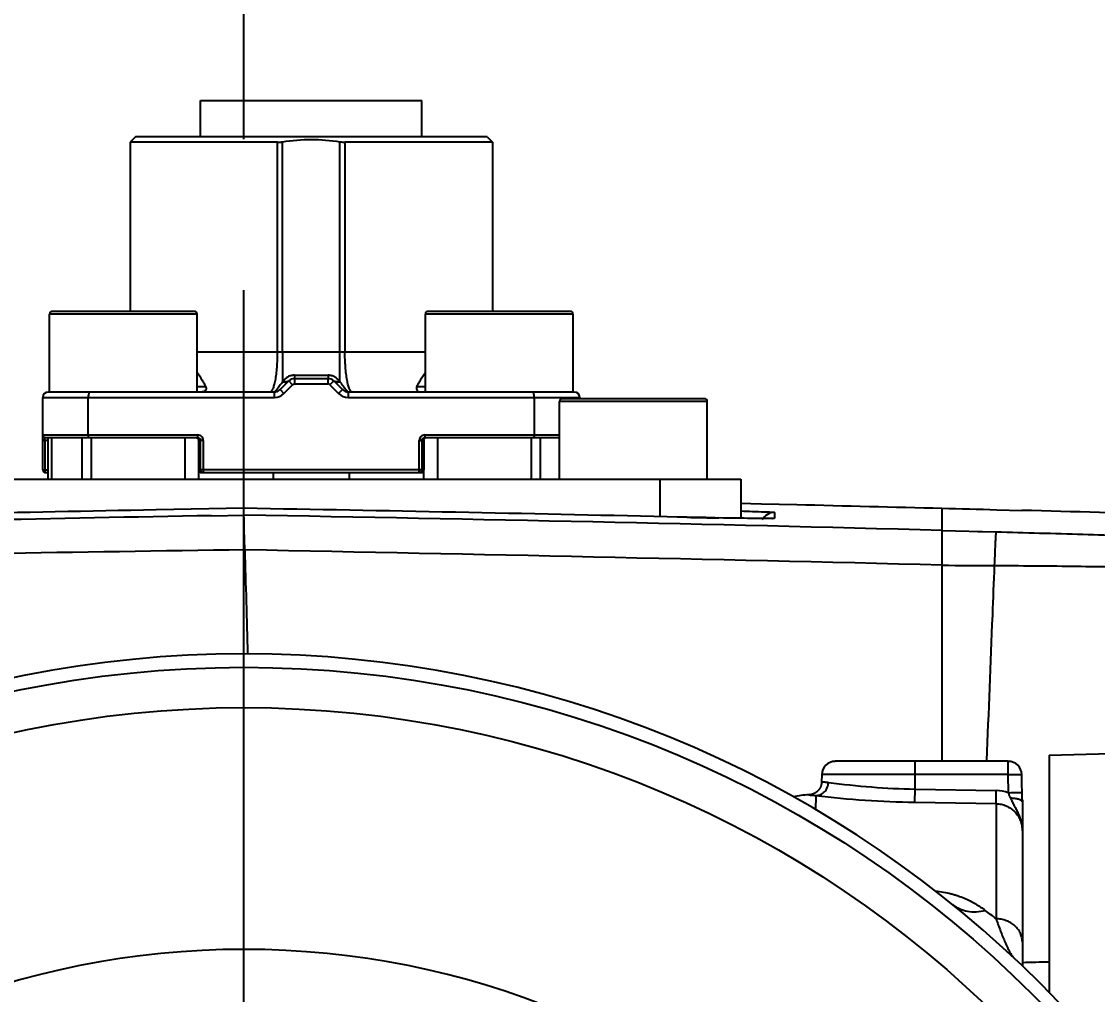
# Model space of a CAD drawing. Header units: millimetres. Extents: x 5828 to 6704, y 123 to 421.
# Drawn here: x 6480.981 to 6483.653, y 273.045 to 275.46 of the extents above; entities that cross this region are included whole.
import ezdxf

# ---------------------------------------------------------------- set-up
doc = ezdxf.new("R2010")
doc.units = ezdxf.units.MM
doc.linetypes.add('CENTER', pattern=[0.6, 0.375, -0.075, 0.075, -0.075])
for name, color, linetype in [('中心线', 7, 'Continuous'), ('外形图', 7, 'Continuous'), ('尺寸标注', 7, 'Continuous')]:
    doc.layers.add(name, color=color, linetype=linetype)
doc.styles.add('微软雅黑', font='msyh.ttc', dxfattribs={"height": 1.5})
doc.dimstyles.new('尺寸标注_1_15比例', dxfattribs={"dimtxt": 1.5, "dimasz": 1.25, "dimexe": 0.5, "dimexo": 0.4, "dimgap": 0.5, "dimtad": 1, "dimdec": 1, "dimlfac": 15, "dimdsep": 46, "dimtxsty": '微软雅黑', "dimcen": 0.09, "dimadec": 0, "dimazin": 0, "dimtp": 0.01, "dimtm": 0.01, "dimtfac": 1, "dimtdec": 1, "dimtofl": 0, "dimtmove": 0, "dimatfit": 3, "dimfxl": 1, "dimtolj": 1, "dimarcsym": 0})

# ---------------------------------------------------------------- blocks, each defined once
blk = doc.blocks.new('*D945')
at = {"layer": 'Defpoints', "color": 0}
for p in [(6488.1127, 277.9249), (6474.9537, 264.1518), (6488.1127, 263.9724)]:
    blk.add_point(p, dxfattribs=at)
at = {"layer": '尺寸标注', "color": 0, "lineweight": -2}
for p, q in [((6474.9537, 264.5518), (6474.9537, 278.4249)), ((6488.1127, 264.3724), (6488.1127, 278.4249)), ((6476.2037, 277.9249), (6486.8627, 277.9249))]:
    blk.add_line(p, q, dxfattribs=at)
at = {"layer": '尺寸标注', "color": 0}
for points in [[(6476.2037, 278.1332), (6476.2037, 277.7166), (6474.9537, 277.9249)], [(6486.8627, 277.7166), (6486.8627, 278.1332), (6488.1127, 277.9249)]]:
    blk.add_solid(points, dxfattribs=at)
at = {"layer": '尺寸标注', "color": 0, "insert": (6481.5332, 279.2039), "char_height": 1.5, "attachment_point": 5, "style": '微软雅黑'}
blk.add_mtext('\\A1;197.4', dxfattribs=at)
blk = doc.blocks.new('*D946')
at = {"layer": 'Defpoints', "color": 0}
for p in [(6488.1787, 282.8993), (6474.8878, 252.3165), (6488.1787, 252.3087)]:
    blk.add_point(p, dxfattribs=at)
at = {"layer": '尺寸标注', "color": 0, "lineweight": -2}
for p, q in [((6474.8878, 252.7165), (6474.8878, 283.3993)), ((6488.1787, 252.7087), (6488.1787, 283.3993)), ((6476.1378, 282.8993), (6486.9287, 282.8993))]:
    blk.add_line(p, q, dxfattribs=at)
at = {"layer": '尺寸标注', "color": 0}
for points in [[(6476.1378, 283.1076), (6476.1378, 282.6909), (6474.8878, 282.8993)], [(6486.9287, 282.6909), (6486.9287, 283.1076), (6488.1787, 282.8993)]]:
    blk.add_solid(points, dxfattribs=at)
at = {"layer": '尺寸标注', "color": 0, "insert": (6481.5332, 284.1783), "char_height": 1.5, "attachment_point": 5, "style": '微软雅黑'}
blk.add_mtext('\\A1;\\A1;199.3', dxfattribs=at)

msp = doc.modelspace()

# ---------------------------------------------------------------- linework, layer by layer
at = {"layer": '中心线', "linetype": 'CENTER', "ltscale": 5}
msp.add_line((6481.5333, 227.9185), (6481.5333, 276.2922), dxfattribs=at)
at = {"layer": '外形图'}
for p, q in [((6481.4255, 275.174), (6481.4255, 275.264)), ((6481.4255, 275.264), (6481.9755, 275.264)), ((6481.9755, 275.174), (6481.9755, 275.264)), ((6481.2638, 275.174), (6481.2505, 275.1606)), ((6482.1372, 275.174), (6481.2638, 275.174)), ((6482.1372, 275.174), (6482.1505, 275.1606)), ((6481.2505, 275.1606), (6481.2505, 274.7406)), ((6481.6169, 275.1606), (6481.2505, 275.1606)), ((6481.6169, 274.6406), (6481.6169, 275.1606)), ((6481.6293, 274.6406), (6481.6293, 275.1616)), ((6481.7717, 274.5662), (6481.7717, 275.1616)), ((6481.7841, 275.1606), (6481.7841, 274.6406)), ((6482.1505, 275.1606), (6481.7841, 275.1606)), ((6482.1505, 275.1606), (6482.1505, 274.7406)), ((6481.4105, 274.7406), (6481.0572, 274.7406)), ((6482.3438, 274.7406), (6481.9905, 274.7406)), ((6481.0505, 274.5406), (6481.0505, 274.734)), ((6481.4172, 274.734), (6481.0505, 274.734)), ((6481.4172, 274.5406), (6481.4172, 274.734)), ((6481.9838, 274.5406), (6481.9838, 274.734)), ((6482.3505, 274.734), (6481.9838, 274.734)), ((6482.3505, 274.5406), (6482.3505, 274.734)), ((6481.4172, 274.6406), (6481.9838, 274.6406)), ((6481.6293, 274.6406), (6481.6293, 274.5662)), ((6481.6588, 274.5823), (6481.6588, 274.5606)), ((6481.6588, 274.5823), (6481.7422, 274.5823)), ((6481.4172, 274.554), (6481.4381, 274.554)), ((6481.623, 274.5465), (6481.6446, 274.5681)), ((6481.6293, 274.5662), (6481.6305, 274.5677)), ((6481.6325, 274.5371), (6481.6541, 274.5587)), ((6481.6541, 274.5587), (6481.6446, 274.5681)), ((6481.6588, 274.574), (6481.7422, 274.574)), ((6481.6588, 274.5606), (6481.7422, 274.5606)), ((6481.7422, 274.5606), (6481.7422, 274.574)), ((6481.7564, 274.5681), (6481.7469, 274.5587)), ((6481.7469, 274.5587), (6481.7685, 274.5371)), ((6481.7564, 274.5681), (6481.778, 274.5465)), ((6481.7705, 274.5677), (6481.7717, 274.5662)), ((6481.9629, 274.554), (6481.9838, 274.554)), ((6481.0338, 274.3473), (6481.0338, 274.5273)), ((6481.0338, 274.5273), (6481.6089, 274.5273)), ((6481.6089, 274.5406), (6481.0472, 274.5406)), ((6481.1467, 274.434), (6481.1467, 274.5273)), ((6481.6089, 274.5273), (6481.6089, 274.5406)), ((6481.623, 274.5465), (6481.6324, 274.5371)), ((6481.7685, 274.5371), (6481.778, 274.5465)), ((6481.7921, 274.5406), (6481.7921, 274.5273)), ((6482.3538, 274.5406), (6481.7921, 274.5406)), ((6481.7921, 274.5273), (6482.3672, 274.5273)), ((6482.2543, 274.5273), (6482.2543, 274.434)), ((6482.6772, 274.524), (6482.3238, 274.524)), ((6482.3672, 274.5273), (6482.3672, 274.524)), ((6482.3172, 274.324), (6482.3172, 274.5173)), ((6482.6838, 274.5173), (6482.3172, 274.5173)), ((6482.6838, 274.324), (6482.6838, 274.5173)), ((6481.0338, 274.434), (6481.4184, 274.434)), ((6481.0338, 274.4206), (6481.0387, 274.4206)), ((6481.0387, 274.4206), (6481.0387, 274.3473)), ((6481.0472, 274.4206), (6481.0387, 274.4206)), ((6481.0405, 274.4273), (6481.4184, 274.4273)), ((6481.0472, 274.324), (6481.0472, 274.4273)), ((6481.0555, 274.4273), (6481.0555, 274.324)), ((6481.1317, 274.324), (6481.1317, 274.4273)), ((6481.1537, 274.4273), (6481.1537, 274.324)), ((6481.3874, 274.324), (6481.3874, 274.4273)), ((6481.4184, 274.434), (6481.4184, 274.4273)), ((6481.4206, 274.4231), (6481.4206, 274.324)), ((6481.421, 274.4206), (6481.421, 274.3473)), ((6481.4322, 274.4206), (6481.421, 274.4206)), ((6481.4258, 274.3473), (6481.4258, 274.4206)), ((6481.4322, 274.4206), (6481.4322, 274.3406)), ((6481.9688, 274.3406), (6481.9688, 274.4206)), ((6481.9688, 274.4206), (6481.9752, 274.4206)), ((6481.9752, 274.4206), (6481.9752, 274.3473)), ((6481.9752, 274.4206), (6481.98, 274.4206)), ((6481.98, 274.4206), (6481.98, 274.3473)), ((6481.9804, 274.324), (6481.9804, 274.423)), ((6481.9826, 274.434), (6481.9826, 274.4273)), ((6481.9826, 274.434), (6482.3172, 274.434)), ((6481.9826, 274.4273), (6482.3172, 274.4273)), ((6482.0136, 274.4273), (6482.0136, 274.324)), ((6482.2473, 274.324), (6482.2473, 274.4273)), ((6482.2693, 274.4273), (6482.2693, 274.324)), ((6481.0338, 274.3473), (6481.0472, 274.3473)), ((6481.0405, 274.3406), (6481.0472, 274.3406)), ((6481.98, 274.3473), (6481.421, 274.3473)), ((6481.4277, 274.3406), (6481.9733, 274.3406)), ((6481.606, 274.3406), (6481.606, 274.324)), ((6481.795, 274.3406), (6481.795, 274.324)), ((6479.3005, 274.324), (6482.7672, 274.324)), ((6482.5672, 274.2312), (6482.5672, 274.324)), ((6482.7672, 274.324), (6482.7672, 274.2273)), ((6482.7658, 274.2646), (6482.8189, 274.2634)), ((6482.8189, 274.2634), (6482.9062, 274.2613)), ((6481.5333, 274.252), (6481.3153, 274.2481)), ((6481.4531, 274.2336), (6481.5333, 274.2351)), ((6481.5333, 274.2351), (6481.5333, 274.252)), ((6482.6319, 274.2298), (6482.584, 274.2308)), ((6482.6093, 274.2302), (6482.584, 274.2308)), ((6482.6333, 274.2297), (6482.6093, 274.2302)), ((6482.6807, 274.2288), (6482.6319, 274.2298)), ((6482.7033, 274.2283), (6482.6807, 274.2288)), ((6482.7245, 274.2279), (6482.7033, 274.2283)), ((6482.7268, 274.2279), (6482.7124, 274.2282)), ((6482.7538, 274.2275), (6482.7268, 274.2279)), ((6482.7664, 274.2273), (6482.7538, 274.2275)), ((6482.7929, 274.2269), (6482.7682, 274.2272)), ((6482.851, 274.2419), (6482.8507, 274.2271)), ((6483.2666, 274.2522), (6483.2666, 274.1972)), ((6483.403, 274.2486), (6483.4653, 274.2469)), ((6483.2666, 274.1972), (6483.4012, 274.1937)), ((6483.3562, 274.1948), (6483.4012, 274.1936)), ((6483.2666, 274.1112), (6483.2666, 273.6236)), ((6483.5333, 273.6395), (6483.9333, 273.65)), ((6483.5333, 273.6395), (6483.5333, 273.0501)), ((6483.4315, 273.624), (6483.0017, 273.624)), ((6483.1999, 273.5551), (6483.1999, 273.624)), ((6483.4315, 273.5912), (6483.4315, 273.624)), ((6483.4315, 273.5912), (6482.9683, 273.5912)), ((6483.4323, 273.5462), (6483.4315, 273.5912)), ((6483.466, 273.5235), (6483.4648, 273.5912)), ((6482.9532, 273.539), (6482.9527, 273.5039)), ((6483.1993, 273.5226), (6483.1999, 273.5551)), ((6483.1999, 273.5551), (6483.4017, 273.5516)), ((6483.4011, 273.519), (6483.4017, 273.5516)), ((6483.1993, 273.5226), (6483.4011, 273.519)), ((6483.4011, 273.519), (6483.4011, 273.2333)), ((6483.4663, 273.5237), (6483.4663, 273.5237)), ((6483.4666, 273.5283), (6483.4666, 273.116))]:
    msp.add_line(p, q, dxfattribs=at)
for points in [[(6482.7682, 274.2272), (6482.7441, 274.2276), (6482.7245, 274.2279)], [(6482.8455, 274.2267), (6482.846, 274.2268), (6482.8459, 274.2268), (6482.8435, 274.2267), (6482.8393, 274.2267), (6482.8335, 274.2266), (6482.8259, 274.2266), (6482.8167, 274.2267), (6482.8057, 274.2268), (6482.7929, 274.2269)], [(6482.9683, 273.5912), (6482.968, 273.5732), (6482.968, 273.5721), (6482.9679, 273.5711), (6482.9678, 273.5701), (6482.9677, 273.569), (6482.9675, 273.568), (6482.9673, 273.567), (6482.9671, 273.5661), (6482.9668, 273.5651), (6482.9666, 273.5642), (6482.9663, 273.5632), (6482.9659, 273.5623), (6482.9656, 273.5615), (6482.9652, 273.5606), (6482.9648, 273.5597), (6482.9644, 273.5589), (6482.964, 273.5581), (6482.9636, 273.5573), (6482.9631, 273.5565), (6482.9626, 273.5558), (6482.9621, 273.5551), (6482.9616, 273.5544), (6482.9611, 273.5537), (6482.9606, 273.553), (6482.9601, 273.5523), (6482.9595, 273.5517), (6482.9589, 273.5511), (6482.9584, 273.5505), (6482.9578, 273.5499), (6482.9572, 273.5494), (6482.9566, 273.5488), (6482.956, 273.5483), (6482.9553, 273.5478), (6482.9547, 273.5473), (6482.9541, 273.5469), (6482.9534, 273.5464), (6482.9528, 273.546), (6482.9522, 273.5456), (6482.9515, 273.5452), (6482.9509, 273.5448), (6482.9502, 273.5445), (6482.9496, 273.5441), (6482.9489, 273.5438), (6482.9482, 273.5435), (6482.9476, 273.5432), (6482.9469, 273.543), (6482.9463, 273.5427), (6482.9456, 273.5425), (6482.945, 273.5423), (6482.9443, 273.5421), (6482.9437, 273.5419), (6482.943, 273.5417), (6482.9424, 273.5415), (6482.9418, 273.5414), (6482.9411, 273.5413), (6482.9405, 273.5412), (6482.9399, 273.5411), (6482.9393, 273.541), (6482.9388, 273.5409), (6482.9382, 273.5408), (6482.9376, 273.5408), (6482.9371, 273.5407), (6482.9366, 273.5407), (6482.9362, 273.5407)], [(6483.4661, 273.5273), (6483.466, 273.5297), (6483.4658, 273.5323), (6483.4658, 273.5339)], [(6483.4663, 273.5237), (6483.4663, 273.5248), (6483.4661, 273.5273)]]:
    msp.add_lwpolyline(points, dxfattribs=at)
for radius in [2.7667, 2.6667]:
    msp.add_circle((6481.5333, 271.0906), radius, dxfattribs=at)
for centre, radius, start, end in [((6481.0572, 274.734), 0.00667, 90, 180), ((6481.4105, 274.734), 0.00667, 0, 90), ((6481.9905, 274.734), 0.00667, 90, 180), ((6482.3438, 274.734), 0.00667, 0, 90), ((6481.6588, 274.554), 0.02, 90, 135.002), ((6481.7422, 274.554), 0.02, 44.9998, 90), ((6481.7422, 274.554), 0.00667, 44.9942, 89.9986), ((6481.0472, 274.5273), 0.0133, 90, 180), ((6481.6089, 274.5606), 0.02, 270, 315), ((6481.6089, 274.5606), 0.0333, 269.9905, 315.0031), ((6481.7921, 274.5606), 0.0333, 225.0006, 269.9983), ((6481.7921, 274.5606), 0.02, 225, 269.9999), ((6482.3238, 274.5173), 0.00667, 90, 180), ((6482.3538, 274.5273), 0.0133, 0, 90), ((6482.6772, 274.5173), 0.00667, 0, 90), ((6481.0405, 274.434), 0.00667, 180, 270), ((6481.4143, 274.4206), 0.00667, 0, 29.9327), ((6481.9866, 274.4206), 0.00667, 150.0673, 180), ((6481.0405, 274.3473), 0.00667, 180, 270), ((6481.4277, 274.3473), 0.00667, 180, 270), ((6481.9733, 274.3473), 0.00667, 270, 0), ((6485.0229, 75.622), 198.6437, 91.029694, 91.365668), ((6485.0258, 75.1312), 199.1514, 91.067586, 91.355717), ((6478.0511, 75.6081), 198.6744, 88.69264, 88.995727), ((6478.0168, 73.5344), 200.7315, 88.50137, 88.996243), ((6483.1627, 299.032), 24.808, 268.77719, 268.96004), ((6478.8421, 104.1227), 170.187, 88.313371, 88.443331), ((6487.3509, -126.1851), 400.3763, 90.832255, 91.010354), ((6474.3779, -93.7396), 367.9581, 88.615778, 88.885403), ((6581.3183, 276.7557), 99.8169, 181.496492, 181.645112), ((6501.6054, 274.1416), 18.3389, 179.90093, 180.09497), ((6483.4963, 302.0713), 27.9616, 269.52935, 269.79595), ((6481.5333, 271.0906), 2.8, 275.4406, 264.5594), ((6483.0017, 273.5906), 0.0333, 90, 179), ((6483.4315, 273.5906), 0.0333, 1, 90), ((6483.2393, 275.4708), 1.9161, 262.3635, 268.8217), ((6482.9486, 273.2743), 0.2667, 92.6476, 101.1056), ((6483.2447, 276.0556), 2.5335, 263.3917, 268.9732), ((6483.3999, 273.4522), 0.0993, 70.9774, 88.9863), ((6483.4621, 273.5232), 0.00428, 18.0936, 22.7929), ((6481.6062, 270.9499), 2.9044, 51.8304, 52.501), ((6481.5333, 271.0906), 2.0667, 273.6991, 266.3009)]:
    msp.add_arc(centre, radius, start, end, dxfattribs=at)
for points, knots in [([(6481.6293, 275.1616), (6481.6528, 275.1654), (6481.7005, 275.1693), (6481.7482, 275.1654), (6481.7717, 275.1616)], [0, 0, 0, 0, 0.500002, 1, 1, 1, 1]), ([(6481.6169, 275.1606), (6481.618, 275.1606), (6481.6221, 275.1607), (6481.6262, 275.1611), (6481.6293, 275.1616)], [0, 0, 0, 0, 0.24817, 1, 1, 1, 1]), ([(6481.7717, 275.1616), (6481.7737, 275.1614), (6481.7779, 275.161), (6481.782, 275.1607), (6481.7841, 275.1606)], [0, 0, 0, 0, 0.501621, 1, 1, 1, 1]), ([(6481.5984, 274.5406), (6481.599, 274.5406), (6481.6004, 274.5411), (6481.6022, 274.5427), (6481.604, 274.5451), (6481.6056, 274.5485), (6481.6073, 274.5527), (6481.6088, 274.5577), (6481.6102, 274.5636), (6481.6121, 274.5727), (6481.614, 274.5857), (6481.6157, 274.6028), (6481.6167, 274.6214), (6481.6169, 274.6341), (6481.6169, 274.6406)], [0, 0, 0, 0, 0.018028, 0.040122, 0.068545, 0.104214, 0.147378, 0.197956, 0.255664, 0.320083, 0.466867, 0.633234, 0.813152, 1, 1, 1, 1]), ([(6481.8026, 274.5406), (6481.802, 274.5406), (6481.8006, 274.5411), (6481.7988, 274.5427), (6481.797, 274.5451), (6481.7954, 274.5485), (6481.7937, 274.5527), (6481.7922, 274.5577), (6481.7907, 274.5636), (6481.7889, 274.5727), (6481.787, 274.5857), (6481.7853, 274.6028), (6481.7843, 274.6214), (6481.7841, 274.6341), (6481.7841, 274.6406)], [0, 0, 0, 0, 0.018028, 0.040121, 0.068544, 0.104212, 0.147376, 0.197953, 0.255661, 0.32008, 0.466864, 0.633232, 0.813151, 1, 1, 1, 1]), ([(6481.4172, 274.5892), (6481.4215, 274.583), (6481.4274, 274.5738), (6481.4342, 274.5619), (6481.4369, 274.5565), (6481.4381, 274.554)], [0, 0, 0, 0, 0.555143, 0.794462, 1, 1, 1, 1]), ([(6481.6588, 274.5823), (6481.6558, 274.5823), (6481.6499, 274.5815), (6481.6398, 274.5771), (6481.6337, 274.5716), (6481.6305, 274.5677)], [0, 0, 0, 0, 0.272354, 0.534561, 1, 1, 1, 1]), ([(6481.7422, 274.5823), (6481.7422, 274.5817), (6481.7422, 274.5805), (6481.7422, 274.5789), (6481.7422, 274.5775), (6481.7422, 274.5763), (6481.7422, 274.5754), (6481.7422, 274.5749), (6481.7422, 274.5746), (6481.7422, 274.5743), (6481.7422, 274.5741), (6481.7422, 274.5741), (6481.7422, 274.574), (6481.7422, 274.574)], [0, 0, 0, 0, 0.220604, 0.418552, 0.590933, 0.735416, 0.849942, 0.895456, 0.932912, 0.962186, 0.983167, 0.995785, 1, 1, 1, 1]), ([(6481.7705, 274.5677), (6481.7673, 274.5716), (6481.7612, 274.5771), (6481.7511, 274.5815), (6481.7452, 274.5823), (6481.7422, 274.5823)], [0, 0, 0, 0, 0.46543, 0.727645, 1, 1, 1, 1]), ([(6481.9629, 274.554), (6481.9641, 274.5565), (6481.9668, 274.5619), (6481.9736, 274.5738), (6481.9794, 274.583), (6481.9838, 274.5892)], [0, 0, 0, 0, 0.205543, 0.44486, 1, 1, 1, 1]), ([(6481.4381, 274.554), (6481.4387, 274.5527), (6481.4395, 274.55), (6481.4389, 274.5461), (6481.4366, 274.543), (6481.4344, 274.5418), (6481.4332, 274.5414)], [0, 0, 0, 0, 0.279466, 0.522521, 0.754317, 1, 1, 1, 1]), ([(6481.6293, 274.5662), (6481.628, 274.5644), (6481.6255, 274.5608), (6481.6218, 274.5559), (6481.6184, 274.5515), (6481.6158, 274.5483), (6481.614, 274.5461), (6481.6128, 274.5447), (6481.6117, 274.5435), (6481.6108, 274.5425), (6481.6101, 274.5417), (6481.6095, 274.5411), (6481.6092, 274.5408), (6481.609, 274.5406), (6481.6089, 274.5406)], [0, 0, 0, 0, 0.205557, 0.395146, 0.565166, 0.711876, 0.775336, 0.831573, 0.880177, 0.920848, 0.953319, 0.977373, 0.992871, 1, 1, 1, 1]), ([(6481.6435, 274.5669), (6481.6427, 274.5662), (6481.6408, 274.565), (6481.6373, 274.5643), (6481.6333, 274.5647), (6481.6307, 274.5656), (6481.6293, 274.5662)], [0, 0, 0, 0, 0.212191, 0.443814, 0.705971, 1, 1, 1, 1]), ([(6481.643, 274.5669), (6481.6422, 274.5664), (6481.6403, 274.5658), (6481.6372, 274.5657), (6481.6339, 274.5663), (6481.6316, 274.5671), (6481.6305, 274.5677)], [0, 0, 0, 0, 0.212101, 0.447324, 0.710261, 1, 1, 1, 1]), ([(6481.6541, 274.5587), (6481.6547, 274.5593), (6481.6562, 274.5603), (6481.6579, 274.5606), (6481.6588, 274.5606)], [0, 0, 0, 0, 0.500001, 1, 1, 1, 1]), ([(6481.7717, 274.5662), (6481.7703, 274.5656), (6481.7677, 274.5647), (6481.7637, 274.5643), (6481.7602, 274.565), (6481.7583, 274.5662), (6481.7575, 274.5669)], [0, 0, 0, 0, 0.29403, 0.556188, 0.78781, 1, 1, 1, 1]), ([(6481.7705, 274.5677), (6481.7694, 274.5671), (6481.7671, 274.5663), (6481.7638, 274.5657), (6481.7607, 274.5658), (6481.7588, 274.5664), (6481.758, 274.5669)], [0, 0, 0, 0, 0.289739, 0.552672, 0.787892, 1, 1, 1, 1]), ([(6481.7717, 274.5662), (6481.773, 274.5644), (6481.7755, 274.5608), (6481.7792, 274.5559), (6481.7826, 274.5515), (6481.7852, 274.5483), (6481.787, 274.5461), (6481.7882, 274.5447), (6481.7893, 274.5435), (6481.7902, 274.5425), (6481.7909, 274.5417), (6481.7915, 274.5411), (6481.7918, 274.5408), (6481.792, 274.5406), (6481.7921, 274.5406)], [0, 0, 0, 0, 0.205556, 0.395148, 0.565167, 0.711875, 0.775337, 0.831575, 0.880177, 0.920847, 0.953318, 0.977372, 0.99287, 1, 1, 1, 1]), ([(6481.9629, 274.554), (6481.9623, 274.5527), (6481.9615, 274.55), (6481.9621, 274.5461), (6481.9644, 274.543), (6481.9666, 274.5418), (6481.9678, 274.5414)], [0, 0, 0, 0, 0.279479, 0.522533, 0.754338, 1, 1, 1, 1]), ([(6481.1516, 274.5406), (6481.1512, 274.5406), (6481.1505, 274.5404), (6481.1496, 274.5396), (6481.1488, 274.5384), (6481.1481, 274.5368), (6481.1475, 274.5348), (6481.1469, 274.5316), (6481.1467, 274.5291), (6481.1467, 274.5273)], [0, 0, 0, 0, 0.063202, 0.139215, 0.235168, 0.353283, 0.492742, 0.650539, 1, 1, 1, 1]), ([(6481.4332, 274.5414), (6481.4329, 274.5413), (6481.4315, 274.5408), (6481.43, 274.5407), (6481.4288, 274.5406)], [0, 0, 0, 0, 0.238689, 1, 1, 1, 1]), ([(6481.9678, 274.5414), (6481.9681, 274.5413), (6481.9695, 274.5408), (6481.971, 274.5407), (6481.9721, 274.5406)], [0, 0, 0, 0, 0.238639, 1, 1, 1, 1]), ([(6482.2543, 274.5273), (6482.2543, 274.5291), (6482.2541, 274.5316), (6482.2535, 274.5348), (6482.2529, 274.5368), (6482.2522, 274.5384), (6482.2514, 274.5396), (6482.2505, 274.5404), (6482.2498, 274.5406), (6482.2494, 274.5406)], [0, 0, 0, 0, 0.349462, 0.507258, 0.646717, 0.764833, 0.860786, 0.936798, 1, 1, 1, 1]), ([(6481.0387, 274.4206), (6481.0387, 274.4215), (6481.0388, 274.4232), (6481.0392, 274.4251), (6481.0396, 274.4262), (6481.0399, 274.4269), (6481.0402, 274.4273), (6481.0405, 274.4273)], [0, 0, 0, 0, 0.377789, 0.686117, 0.802919, 0.892983, 1, 1, 1, 1]), ([(6481.1491, 274.4273), (6481.1488, 274.4273), (6481.1482, 274.4277), (6481.1478, 274.4284), (6481.1473, 274.4296), (6481.1468, 274.4315), (6481.1467, 274.4331), (6481.1467, 274.434)], [0, 0, 0, 0, 0.136331, 0.232608, 0.351165, 0.649186, 1, 1, 1, 1]), ([(6481.4149, 274.4273), (6481.4152, 274.4273), (6481.4161, 274.4272), (6481.417, 274.4269), (6481.4176, 274.4266)], [0, 0, 0, 0, 0.268411, 1, 1, 1, 1]), ([(6481.4176, 274.4266), (6481.4179, 274.4264), (6481.4189, 274.4257), (6481.4197, 274.4247), (6481.4201, 274.424)], [0, 0, 0, 0, 0.270394, 1, 1, 1, 1]), ([(6481.4322, 274.4206), (6481.4322, 274.4224), (6481.4314, 274.426), (6481.4283, 274.4304), (6481.4237, 274.4333), (6481.4202, 274.434), (6481.4184, 274.434)], [0, 0, 0, 0, 0.249822, 0.499795, 0.749889, 1, 1, 1, 1]), ([(6481.4184, 274.4273), (6481.4193, 274.4273), (6481.4211, 274.427), (6481.4236, 274.4256), (6481.4253, 274.4234), (6481.4258, 274.4216), (6481.4258, 274.4206)], [0, 0, 0, 0, 0.248053, 0.496737, 0.747344, 1, 1, 1, 1]), ([(6481.9826, 274.434), (6481.9808, 274.434), (6481.9773, 274.4333), (6481.9727, 274.4304), (6481.9696, 274.426), (6481.9688, 274.4224), (6481.9688, 274.4206)], [0, 0, 0, 0, 0.2501, 0.500195, 0.750175, 1, 1, 1, 1]), ([(6481.9752, 274.4206), (6481.9752, 274.4216), (6481.9757, 274.4234), (6481.9774, 274.4256), (6481.9799, 274.427), (6481.9817, 274.4273), (6481.9826, 274.4273)], [0, 0, 0, 0, 0.252657, 0.503266, 0.751946, 1, 1, 1, 1]), ([(6481.9834, 274.4266), (6481.9831, 274.4264), (6481.9821, 274.4257), (6481.9813, 274.4247), (6481.9809, 274.424)], [0, 0, 0, 0, 0.2704, 1, 1, 1, 1]), ([(6481.9861, 274.4273), (6481.9858, 274.4273), (6481.9849, 274.4272), (6481.984, 274.4269), (6481.9834, 274.4266)], [0, 0, 0, 0, 0.268418, 1, 1, 1, 1]), ([(6482.2543, 274.434), (6482.2543, 274.4331), (6482.2542, 274.4315), (6482.2537, 274.4296), (6482.2532, 274.4284), (6482.2527, 274.4277), (6482.2522, 274.4273), (6482.2519, 274.4273)], [0, 0, 0, 0, 0.350819, 0.648842, 0.767399, 0.863675, 1, 1, 1, 1]), ([(6481.0387, 274.3473), (6481.0387, 274.3465), (6481.0388, 274.3449), (6481.0391, 274.343), (6481.0395, 274.3418), (6481.0398, 274.3411), (6481.0402, 274.3406), (6481.0405, 274.3406)], [0, 0, 0, 0, 0.357142, 0.664158, 0.785922, 0.882002, 1, 1, 1, 1]), ([(6481.4322, 274.3406), (6481.4313, 274.3406), (6481.4296, 274.341), (6481.4275, 274.3425), (6481.4261, 274.3447), (6481.4258, 274.3464), (6481.4258, 274.3473)], [0, 0, 0, 0, 0.245809, 0.494085, 0.745826, 1, 1, 1, 1]), ([(6481.9716, 274.3413), (6481.9727, 274.3418), (6481.9746, 274.3436), (6481.9752, 274.3461), (6481.9752, 274.3473)], [0, 0, 0, 0, 0.495722, 1, 1, 1, 1]), ([(6481.5354, 274.149), (6481.5351, 274.1606), (6481.5345, 274.1812), (6481.5336, 274.2078), (6481.5343, 274.2249), (6481.533, 274.233), (6481.5333, 274.2351)], [0, 0, 0, 0, 0.402627, 0.720677, 0.925872, 1, 1, 1, 1]), ([(6482.8507, 274.2271), (6482.8507, 274.2266), (6482.8478, 274.2273), (6482.8446, 274.2264), (6482.8372, 274.2268), (6482.8232, 274.2265), (6482.799, 274.2269), (6482.7783, 274.2271), (6482.7664, 274.2273)], [0, 0, 0, 0, 0.016853, 0.06624, 0.147867, 0.26104, 0.576702, 1, 1, 1, 1]), ([(6482.7672, 274.2453), (6482.7867, 274.2447), (6482.8144, 274.2432), (6482.8422, 274.2431), (6482.8504, 274.242)], [0, 0, 0, 0, 0.702633, 1, 1, 1, 1]), ([(6482.8504, 274.242), (6482.8506, 274.242), (6482.8507, 274.2419), (6482.851, 274.2419), (6482.851, 274.2419)], [0, 0, 0, 0, 0.732236, 1, 1, 1, 1]), ([(6483.2666, 274.1972), (6483.2667, 274.1966), (6483.2663, 274.1886), (6483.2666, 274.1807), (6483.2666, 274.1733)], [0, 0, 0, 0, 0.071994, 1, 1, 1, 1]), ([(6483.4012, 274.1936), (6483.4007, 274.1934), (6483.4009, 274.1907), (6483.4, 274.1867), (6483.3998, 274.1793), (6483.3988, 274.1648), (6483.3979, 274.1413), (6483.3971, 274.1212), (6483.3967, 274.1099)], [0, 0, 0, 0, 0.020364, 0.074459, 0.161334, 0.279142, 0.596772, 1, 1, 1, 1]), ([(6483.4012, 274.1936), (6483.4731, 274.1917), (6483.614, 274.1877), (6483.8181, 274.1813), (6484.0056, 274.1747), (6484.1694, 274.1682), (6484.2881, 274.163), (6484.3667, 274.1589), (6484.4122, 274.1565), (6484.4474, 274.1537), (6484.4745, 274.1527), (6484.4882, 274.1492), (6484.4978, 274.15), (6484.4985, 274.1482)], [0, 0, 0, 0, 0.196484, 0.384834, 0.557833, 0.708859, 0.832371, 0.882314, 0.923776, 0.956428, 0.980093, 0.994626, 1, 1, 1, 1]), ([(6483.3967, 274.1099), (6483.3951, 274.0689), (6483.3888, 273.9076), (6483.3823, 273.7463), (6483.3773, 273.6261)], [0, 0, 0, 0, 0.254385, 1, 1, 1, 1]), ([(6483.3967, 274.1099), (6483.4609, 274.1097), (6483.5868, 274.1087), (6483.7692, 274.1056), (6483.9366, 274.101), (6484.0824, 274.0954), (6484.2012, 274.0884), (6484.2879, 274.0816), (6484.3398, 274.0727), (6484.3629, 274.0665), (6484.3687, 274.0604), (6484.3683, 274.0582)], [0, 0, 0, 0, 0.197105, 0.386213, 0.559831, 0.711063, 0.834151, 0.924363, 0.97903, 0.993095, 1, 1, 1, 1]), ([(6483.4315, 273.5912), (6483.4337, 273.5913), (6483.4379, 273.5913), (6483.4441, 273.5914), (6483.449, 273.5914), (6483.4526, 273.5915), (6483.455, 273.5915), (6483.4572, 273.5915), (6483.4591, 273.5915), (6483.4608, 273.5914), (6483.4622, 273.5914), (6483.4632, 273.5914), (6483.4638, 273.5914), (6483.4642, 273.5913), (6483.4644, 273.5913), (6483.4647, 273.5913), (6483.4648, 273.5913), (6483.4648, 273.5912), (6483.4648, 273.5912)], [0, 0, 0, 0, 0.194974, 0.382449, 0.555227, 0.634001, 0.706672, 0.77254, 0.830973, 0.881409, 0.923364, 0.95644, 0.969546, 0.980325, 0.988752, 0.994816, 0.998523, 1, 1, 1, 1]), ([(6482.9532, 273.539), (6482.9552, 273.539), (6482.9592, 273.5394), (6482.9651, 273.5413), (6482.9705, 273.5443), (6482.9768, 273.5498), (6482.9827, 273.5589), (6482.9846, 273.5674), (6482.9847, 273.5717)], [0, 0, 0, 0, 0.120335, 0.241729, 0.36467, 0.489401, 0.742768, 1, 1, 1, 1]), ([(6482.968, 273.5734), (6482.968, 273.5734), (6482.9681, 273.5734), (6482.9681, 273.5734), (6482.9682, 273.5734), (6482.9683, 273.5734), (6482.9685, 273.5734), (6482.9687, 273.5733), (6482.9691, 273.5733), (6482.9697, 273.5733), (6482.9704, 273.5732), (6482.9713, 273.5731), (6482.9727, 273.573), (6482.9748, 273.5728), (6482.9776, 273.5726), (6482.981, 273.5722), (6482.9834, 273.5719), (6482.9847, 273.5717)], [0, 0, 0, 0, 0.000987, 0.003947, 0.008881, 0.015787, 0.024665, 0.035513, 0.063115, 0.098582, 0.141891, 0.19302, 0.251946, 0.393071, 0.565006, 0.767448, 1, 1, 1, 1]), ([(6482.9362, 273.5407), (6482.9377, 273.5406), (6482.9433, 273.5401), (6482.949, 273.5395), (6482.9532, 273.539)], [0, 0, 0, 0, 0.252005, 1, 1, 1, 1]), ([(6483.4323, 273.5462), (6483.4345, 273.5462), (6483.4387, 273.5463), (6483.4449, 273.5463), (6483.4498, 273.5464), (6483.4534, 273.5464), (6483.4558, 273.5464), (6483.458, 273.5464), (6483.4599, 273.5464), (6483.4616, 273.5464), (6483.463, 273.5463), (6483.464, 273.5463), (6483.4646, 273.5463), (6483.465, 273.5463), (6483.4652, 273.5462), (6483.4654, 273.5462), (6483.4655, 273.5462), (6483.4656, 273.5462), (6483.4656, 273.5462)], [0, 0, 0, 0, 0.194975, 0.38245, 0.555227, 0.634002, 0.706673, 0.772541, 0.830973, 0.881409, 0.923364, 0.95644, 0.969546, 0.980325, 0.988752, 0.994816, 0.998523, 1, 1, 1, 1]), ([(6483.4373, 273.5331), (6483.4368, 273.5342), (6483.436, 273.5357), (6483.4351, 273.5379), (6483.4343, 273.54), (6483.4334, 273.5428), (6483.4326, 273.545), (6483.4323, 273.5462)], [0, 0, 0, 0, 0.247475, 0.371928, 0.496772, 0.747734, 1, 1, 1, 1]), ([(6483.4666, 273.4514), (6483.4666, 273.455), (6483.4661, 273.4624), (6483.4642, 273.4732), (6483.461, 273.4837), (6483.4569, 273.4938), (6483.4521, 273.5036), (6483.4478, 273.5115), (6483.4444, 273.518), (6483.442, 273.523), (6483.4396, 273.528), (6483.438, 273.5314), (6483.4373, 273.5331)], [0, 0, 0, 0, 0.125163, 0.250188, 0.374868, 0.499087, 0.622909, 0.74676, 0.808999, 0.871723, 0.935389, 1, 1, 1, 1]), ([(6483.4373, 273.5331), (6483.4408, 273.533), (6483.4458, 273.5327), (6483.4522, 273.5317), (6483.4564, 273.5307), (6483.4599, 273.5295), (6483.4627, 273.5282), (6483.4646, 273.5269), (6483.4656, 273.5257), (6483.4659, 273.5251), (6483.466, 273.5248)], [0, 0, 0, 0, 0.33872, 0.492599, 0.631342, 0.752168, 0.853322, 0.934743, 0.968876, 1, 1, 1, 1]), ([(6483.4011, 273.519), (6483.4054, 273.5189), (6483.4141, 273.5179), (6483.4266, 273.5139), (6483.438, 273.5074), (6483.4479, 273.4989), (6483.456, 273.4887), (6483.462, 273.4771), (6483.4657, 273.4646), (6483.4666, 273.4559), (6483.4666, 273.4516)], [0, 0, 0, 0, 0.125185, 0.250341, 0.375447, 0.500486, 0.625453, 0.750351, 0.875193, 1, 1, 1, 1]), ([(6483.4661, 273.5245), (6483.4662, 273.5244), (6483.4662, 273.5242), (6483.4663, 273.5239), (6483.4663, 273.5237)], [0, 0, 0, 0, 0.2713, 1, 1, 1, 1]), ([(6483.2505, 273.3022), (6483.2572, 273.3016), (6483.2703, 273.2999), (6483.2861, 273.2964), (6483.298, 273.293), (6483.3092, 273.2895), (6483.3223, 273.2845), (6483.337, 273.2777), (6483.3545, 273.2681), (6483.3667, 273.2599), (6483.3742, 273.2541)], [0, 0, 0, 0, 0.150011, 0.29272, 0.361055, 0.427438, 0.554175, 0.673905, 0.787499, 1, 1, 1, 1]), ([(6483.2932, 273.2684), (6483.2984, 273.2642), (6483.3101, 273.257), (6483.3303, 273.251), (6483.3521, 273.2499), (6483.3669, 273.2522), (6483.3742, 273.2541)], [0, 0, 0, 0, 0.235844, 0.478158, 0.731967, 1, 1, 1, 1]), ([(6483.4666, 273.1748), (6483.4666, 273.1786), (6483.4657, 273.1862), (6483.462, 273.1972), (6483.4559, 273.2073), (6483.4477, 273.2162), (6483.4377, 273.2235), (6483.4263, 273.2289), (6483.414, 273.2324), (6483.4054, 273.2332), (6483.4011, 273.2333)], [0, 0, 0, 0, 0.11695, 0.23517, 0.355703, 0.479202, 0.605852, 0.735368, 0.867073, 1, 1, 1, 1]), ([(6483.4011, 273.2333), (6483.4047, 273.2228), (6483.4102, 273.2076), (6483.4179, 273.188), (6483.4235, 273.1746), (6483.4291, 273.1625), (6483.4345, 273.1518), (6483.439, 273.144), (6483.4427, 273.1389), (6483.4445, 273.1369), (6483.4454, 273.136)], [0, 0, 0, 0, 0.309271, 0.452911, 0.588, 0.713057, 0.825882, 0.923154, 0.964507, 1, 1, 1, 1])]:
    msp.add_open_spline(points, degree=3, knots=knots, dxfattribs=at)
for points in [[(6481.6446, 274.5681), (6481.6441, 274.5676), (6481.6436, 274.5672), (6481.643, 274.5669)], [(6481.758, 274.5669), (6481.7574, 274.5672), (6481.7568, 274.5676), (6481.7564, 274.5681)], [(6481.9688, 274.3406), (6481.9698, 274.3406), (6481.9707, 274.3409), (6481.9716, 274.3413)], [(6482.9062, 274.2613), (6483.0263, 274.2584), (6483.1465, 274.2553), (6483.2666, 274.2522)], [(6482.851, 274.2419), (6482.8391, 274.2422), (6482.8257, 274.2339), (6482.8206, 274.2232)], [(6483.2666, 274.2522), (6483.3121, 274.251), (6483.3575, 274.2498), (6483.403, 274.2486)], [(6483.5333, 273.1259), (6483.5111, 273.1253), (6483.4889, 273.1248), (6483.4666, 273.1243)]]:
    msp.add_open_spline(points, degree=3, dxfattribs=at)

# ---------------------------------------------------------------- dimensions: what is measured, and where the dimension line sits
at = {"layer": '尺寸标注'}
dim = msp.add_linear_dim(base=(6488.1787, 282.8993), p1=(6474.8878, 252.3165), p2=(6488.1787, 252.3087), text='\\A1;199.3', dimstyle='尺寸标注_1_15比例', override={"dimtxsty": '微软雅黑'}, dxfattribs=at)
dim.commit()
dim.dimension.update_dxf_attribs({"geometry": '*D946', "text_midpoint": (6481.5332, 284.1783)})
dim = msp.add_linear_dim(base=(6488.1127, 277.9249), p1=(6474.9537, 264.1518), p2=(6488.1127, 263.9724), dimstyle='尺寸标注_1_15比例', dxfattribs=at)
dim.commit()
dim.dimension.update_dxf_attribs({"geometry": '*D945', "text_midpoint": (6481.5332, 279.2039)})

doc.saveas('drawing.dxf')
